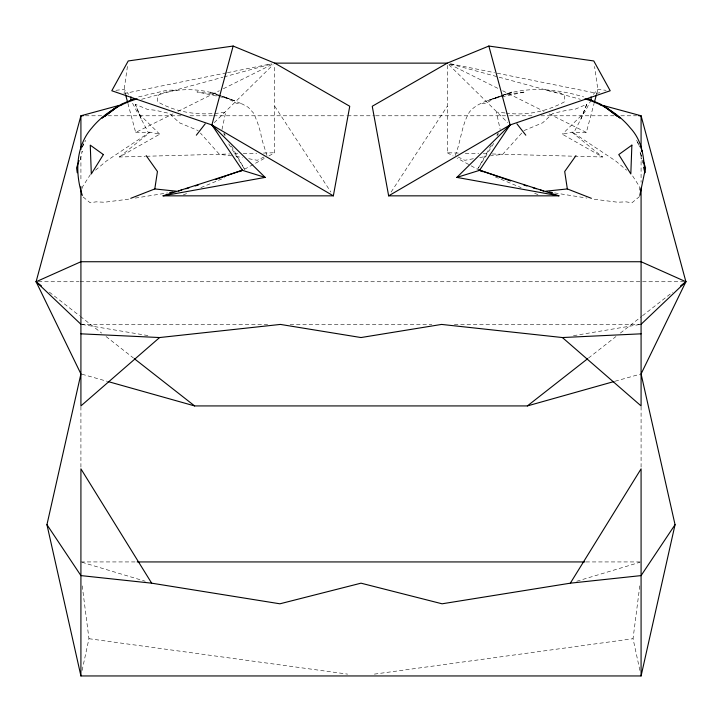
<?xml version="1.0" encoding="UTF-8"?>
<svg xmlns="http://www.w3.org/2000/svg" width="722" height="722" viewBox="0 0 722 722"><rect width="100%" height="100%" fill="white"/><g stroke="black" fill="none" stroke-linecap="round" stroke-linejoin="round"><path stroke-width="0.54" stroke-dasharray="3.61 2.71" d="M639.665 190.148L639.719 186.971L631.678 174.435M639.9 670.476L633.041 638.708L639.818 585.56M127.442 66.424L124.157 89.402L125.312 93.707M221.988 129.482L225.742 112.063C202.557 116.107 178.262 113.571 157.613 101.793L157.351 96.098L161.168 93.201C180.572 88.147 201.718 88.237 220.499 95.611M82.1 670.476L88.959 638.708L82.182 585.56M80.241 159.806L82.236 151.16L81.171 154.291M574.396 156.223L602.518 156.99L562.294 134.202L571.914 132.171L586.327 132.442L594.098 103.39M596.688 93.707L597.843 89.402L594.558 66.424M455.185 155.537C461.015 141.35 461.448 125.059 469.553 111.856C477.233 102.578 489.949 100.304 500.626 95.963M523.937 130.601L542.664 122.812L552.808 113.444L566.797 110.258L574.739 109.365L586.787 104.266L580.975 118.904L573.62 132.983L615.631 160.943L626.615 170.175M586.787 104.266L580.975 118.904M497.521 135.492L498.406 133.489M82.173 147.089L85.521 140.303M82.218 147.071L85.142 141.223M591.219 99.807L584.757 112.19L562.294 134.202M493.713 143.425L478.09 168.406M491.312 145.032L477.495 169.318L457.044 158.091M496.835 135.312L497.945 133.371M90.458 174.435L82.416 186.971L82.452 189.092M391.116 192.07L447.27 106.26M521.744 133.056L502.72 154.327L490.554 155.844M593.285 94.365L597.843 89.402L606.092 90.304M214.281 122.614L273.142 64.691M639.557 196.519L631.967 202.783L626.01 201.835L617.734 202.241L593.484 199.146M95.53 170.175L106.513 160.943L148.524 132.983L141.169 118.904L135.348 104.266L147.405 109.365L155.347 110.258L169.327 113.444L179.471 122.812L198.207 130.601M119.482 156.99L150.086 132.171L159.706 134.202L119.482 156.99L145.357 156.286M588.484 358.058L615.938 336.551M620.36 333.077L641.614 316.435M642.508 315.74L672.615 292.148M244.424 169.291L264.956 158.091M268.864 155.952L274.73 152.757L274.73 65.341M496.592 97.362L485.915 103.174L480.13 103.878M127.902 103.39L135.673 132.442L172.955 113.859M178 111.35L219.308 90.755M223.342 88.743L272.717 64.132M264.044 156.963L257.267 160.293L247.709 158.533M183.207 194.985L187.368 193.252M200.887 187.639L224.795 177.702M501.637 95.611C527.944 85.954 557.231 88.95 583.602 96.91M576.761 581.246L640.017 562.257M615.09 381.234L639.999 374.222M141.638 99.284L222.854 77.218M223.937 76.929L271.49 64.005M138.543 96.91L167.17 90.205L177.224 90.069M226.374 72.886L125.249 93.3L122.144 92.714M227.475 72.669L271.436 63.798M599.856 92.714L596.751 93.3L495.626 72.886M473.37 158.732L464.869 160.293L458.091 156.963M479.751 157.558L486.123 156.394M573.485 335.676L639.981 324.467M135.312 198.081L167.477 192.918M374.375 674.122L633.041 638.708M128.66 199.146L104.41 202.241L96.125 201.835L90.169 202.783L82.579 196.519M115.908 90.304L124.157 89.402L128.715 94.365M146.485 156.25L229.731 153.985M234.235 153.858L238.729 153.741M243.233 153.615L256.734 153.245M263.485 153.064L274.73 152.757M135.673 132.442L150.086 132.171M85.413 115.782L102.289 115.782M107.912 115.782L181.023 115.782M190.021 115.782L212.521 115.782M213.649 115.782L346.38 115.782M347.499 115.782L374.501 115.782M375.62 115.782L508.351 115.782M509.479 115.782L531.979 115.782M540.977 115.782L614.088 115.782M620.839 115.782L636.587 115.782M38.356 281.742L78.969 281.742M80.097 281.742L683.653 281.742M80.918 324.277L267.636 324.277M290.136 324.277L431.864 324.277M454.364 324.277L641.082 324.277M80.918 561.933L136.034 561.933M585.966 561.933L641.082 561.933M447.27 65.341L447.27 152.757L458.515 153.064M465.266 153.245L478.767 153.615M483.271 153.741L487.765 153.858M492.269 153.985L573.268 156.196M504.949 112.948L496.393 112.063L500.156 129.482M506.023 113.056C526.203 115.98 546.716 111.504 564.532 101.793L564.784 96.098L560.967 93.201L544.911 90.069M266.95 155.537L261.581 138.407L260.705 132.893L257.862 123.606L253.991 113.598L248.314 107.325L242.005 103.878L236.22 103.174L225.553 97.362L221.51 95.963M231.591 155.844L219.416 154.327L200.4 133.056M88.959 638.708L347.625 674.122M554.667 192.918L586.824 198.081M82.019 324.467L148.515 335.676M236.013 156.394L242.393 157.558M450.564 63.798L494.525 72.669M450.51 64.005L498.063 76.929M499.146 77.218L580.362 99.284M82.001 374.222L106.91 381.234M81.983 562.257L145.239 581.246M225.553 97.362L242.005 103.878M495.121 176.836L521.113 187.639M534.632 193.252L538.793 194.985M449.283 64.132L498.658 88.743M502.692 90.755L544 111.35M549.045 113.859L586.327 132.442M447.27 152.757L453.136 155.952M49.385 292.148L79.492 315.74M80.386 316.435L101.64 333.077M106.062 336.551L133.516 358.058M571.914 132.171L602.518 156.99M159.706 134.202L137.243 112.19L131.774 101.712M448.858 64.691L507.719 122.614M274.73 106.26L330.884 192.07M244.054 168.406L228.432 143.425M224.199 133.371L225.3 135.312M231.383 145.997L244.641 169.318M637.49 142.198L639.918 147.071M636.623 140.303L639.963 147.089M223.739 133.489L224.614 135.492M141.169 118.904L135.348 104.266M641.678 156.376L639.909 151.16L641.65 158.723M641.903 159.806L642.652 163.046M641.082 155.203L641.082 182.287M641.082 406.576L641.082 468.587M80.918 156.331L80.918 181.168M80.918 406.576L80.918 468.587M511.727 92.109L487.702 100.629L511.727 92.109M509.94 93.923L493.695 98.553L525.201 91.902L509.94 93.923M212.205 93.923L196.935 91.902L228.441 98.553L234.442 100.629L210.409 92.109L228.441 98.553L212.205 93.923"/><path stroke-width="1.08" d="M130.781 99.807L130.989 96.847M82.335 195.436C74.844 173.127 75.684 146.16 91.938 127.812C103.426 113.724 119.861 104.022 137.189 98.86M130.754 198.324L154.797 188.938L157.441 171.511L146.178 155.627M333.347 195.843L349.755 106.26L274.73 63.13L233.143 46.046L128.227 60.955L111.793 90.755L211.898 124.96L333.347 195.843L163.055 195.843L242.475 170.356L265.154 177.404L163.055 195.843M639.8 195.436L645.567 167.865L643.094 160.555M122.117 104.591L80.918 115.782L36.1 281.742L80.918 373.924L46.948 524.686L80.918 675.954L641.082 675.954L675.052 524.686L641.082 373.924L685.9 281.742L641.082 115.782L599.883 104.591M239.352 171.655L242.475 170.356L211.898 124.96L233.143 46.046M594.386 102.307L596.399 94.781M79.05 160.555L76.577 167.865L77.245 172.775M46.948 524.686L80.918 575.596L151.674 583.177L279.91 603.8L361 583.177L442.09 603.8L570.326 583.177L641.082 468.849L641.082 675.954M675.052 524.686L641.082 575.596L570.326 583.177M488.857 46.046L510.102 124.96L479.525 170.356L456.845 177.404L558.945 195.843L388.653 195.843L372.245 106.26L447.27 63.13L488.857 46.046L593.773 60.955L610.207 90.755L510.102 124.96L388.653 195.843M575.966 155.627L564.703 171.511L567.339 188.938L591.39 198.324M196.339 135.185L205.174 123.877M456.845 177.404L510.102 124.96M641.082 324.277L685.9 281.742L641.082 261.734L80.918 261.734L36.1 281.742L80.918 324.277M641.082 333.826L562.402 337.544L441.566 324.422L361 337.544L280.434 324.422L159.598 337.544L80.918 405.926L80.918 186.691M107.993 381.541L194.633 405.926L527.367 405.926L587.591 358.753M680.584 285.903L685.9 281.742M115.971 107.397L102.1 118.038L118.588 105.863L104.717 116.468M121.197 104.32L134.454 98.652M215.661 179.471L242.574 170.049M195.274 185.942L198.324 185.003M178.505 190.996L181.655 190.048M185.861 188.785L189.011 187.837M527.367 405.926L614.007 381.541M169.697 192.557L173.018 192.025M545.76 191.204L567.339 188.938M274.73 63.13L447.27 63.13M83.165 115.782L80.918 115.782L80.918 149.571M638.835 115.782L641.082 115.782L641.082 148.443M137.153 561.933L584.847 561.933M80.918 333.826L159.598 337.544M154.797 188.938L176.376 191.204M549.117 192.025L552.447 192.557M533.125 187.837L536.284 188.785M540.48 190.048L543.63 190.996M523.82 185.003L526.861 185.942M558.945 195.843L479.525 170.356L482.648 171.655M478.533 169.679L510.625 180.915M584.946 98.86C602.274 104.022 618.718 113.724 630.198 127.812C642.336 140.961 643.537 155.735 644.89 172.775L643.645 167.369M587.681 98.652L600.939 104.32M617.427 116.468L603.547 105.863L620.036 118.038L606.173 107.397M36.1 281.742L41.416 285.903M134.409 358.753L194.633 405.926M562.402 337.544L641.082 405.926L641.082 187.81M211.898 124.96L265.154 177.404M516.961 123.877L525.806 135.185M151.674 583.177L80.918 468.849L80.918 675.954M641.38 149.986L642.354 151.936L641.398 149.995M125.601 94.781L127.614 102.307M591.011 96.847L591.219 99.807M631.876 145.149L630.82 173.948L618.772 154.58L631.876 145.149M103.372 154.58L91.315 173.948L90.268 145.149L103.372 154.58"/></g></svg>
